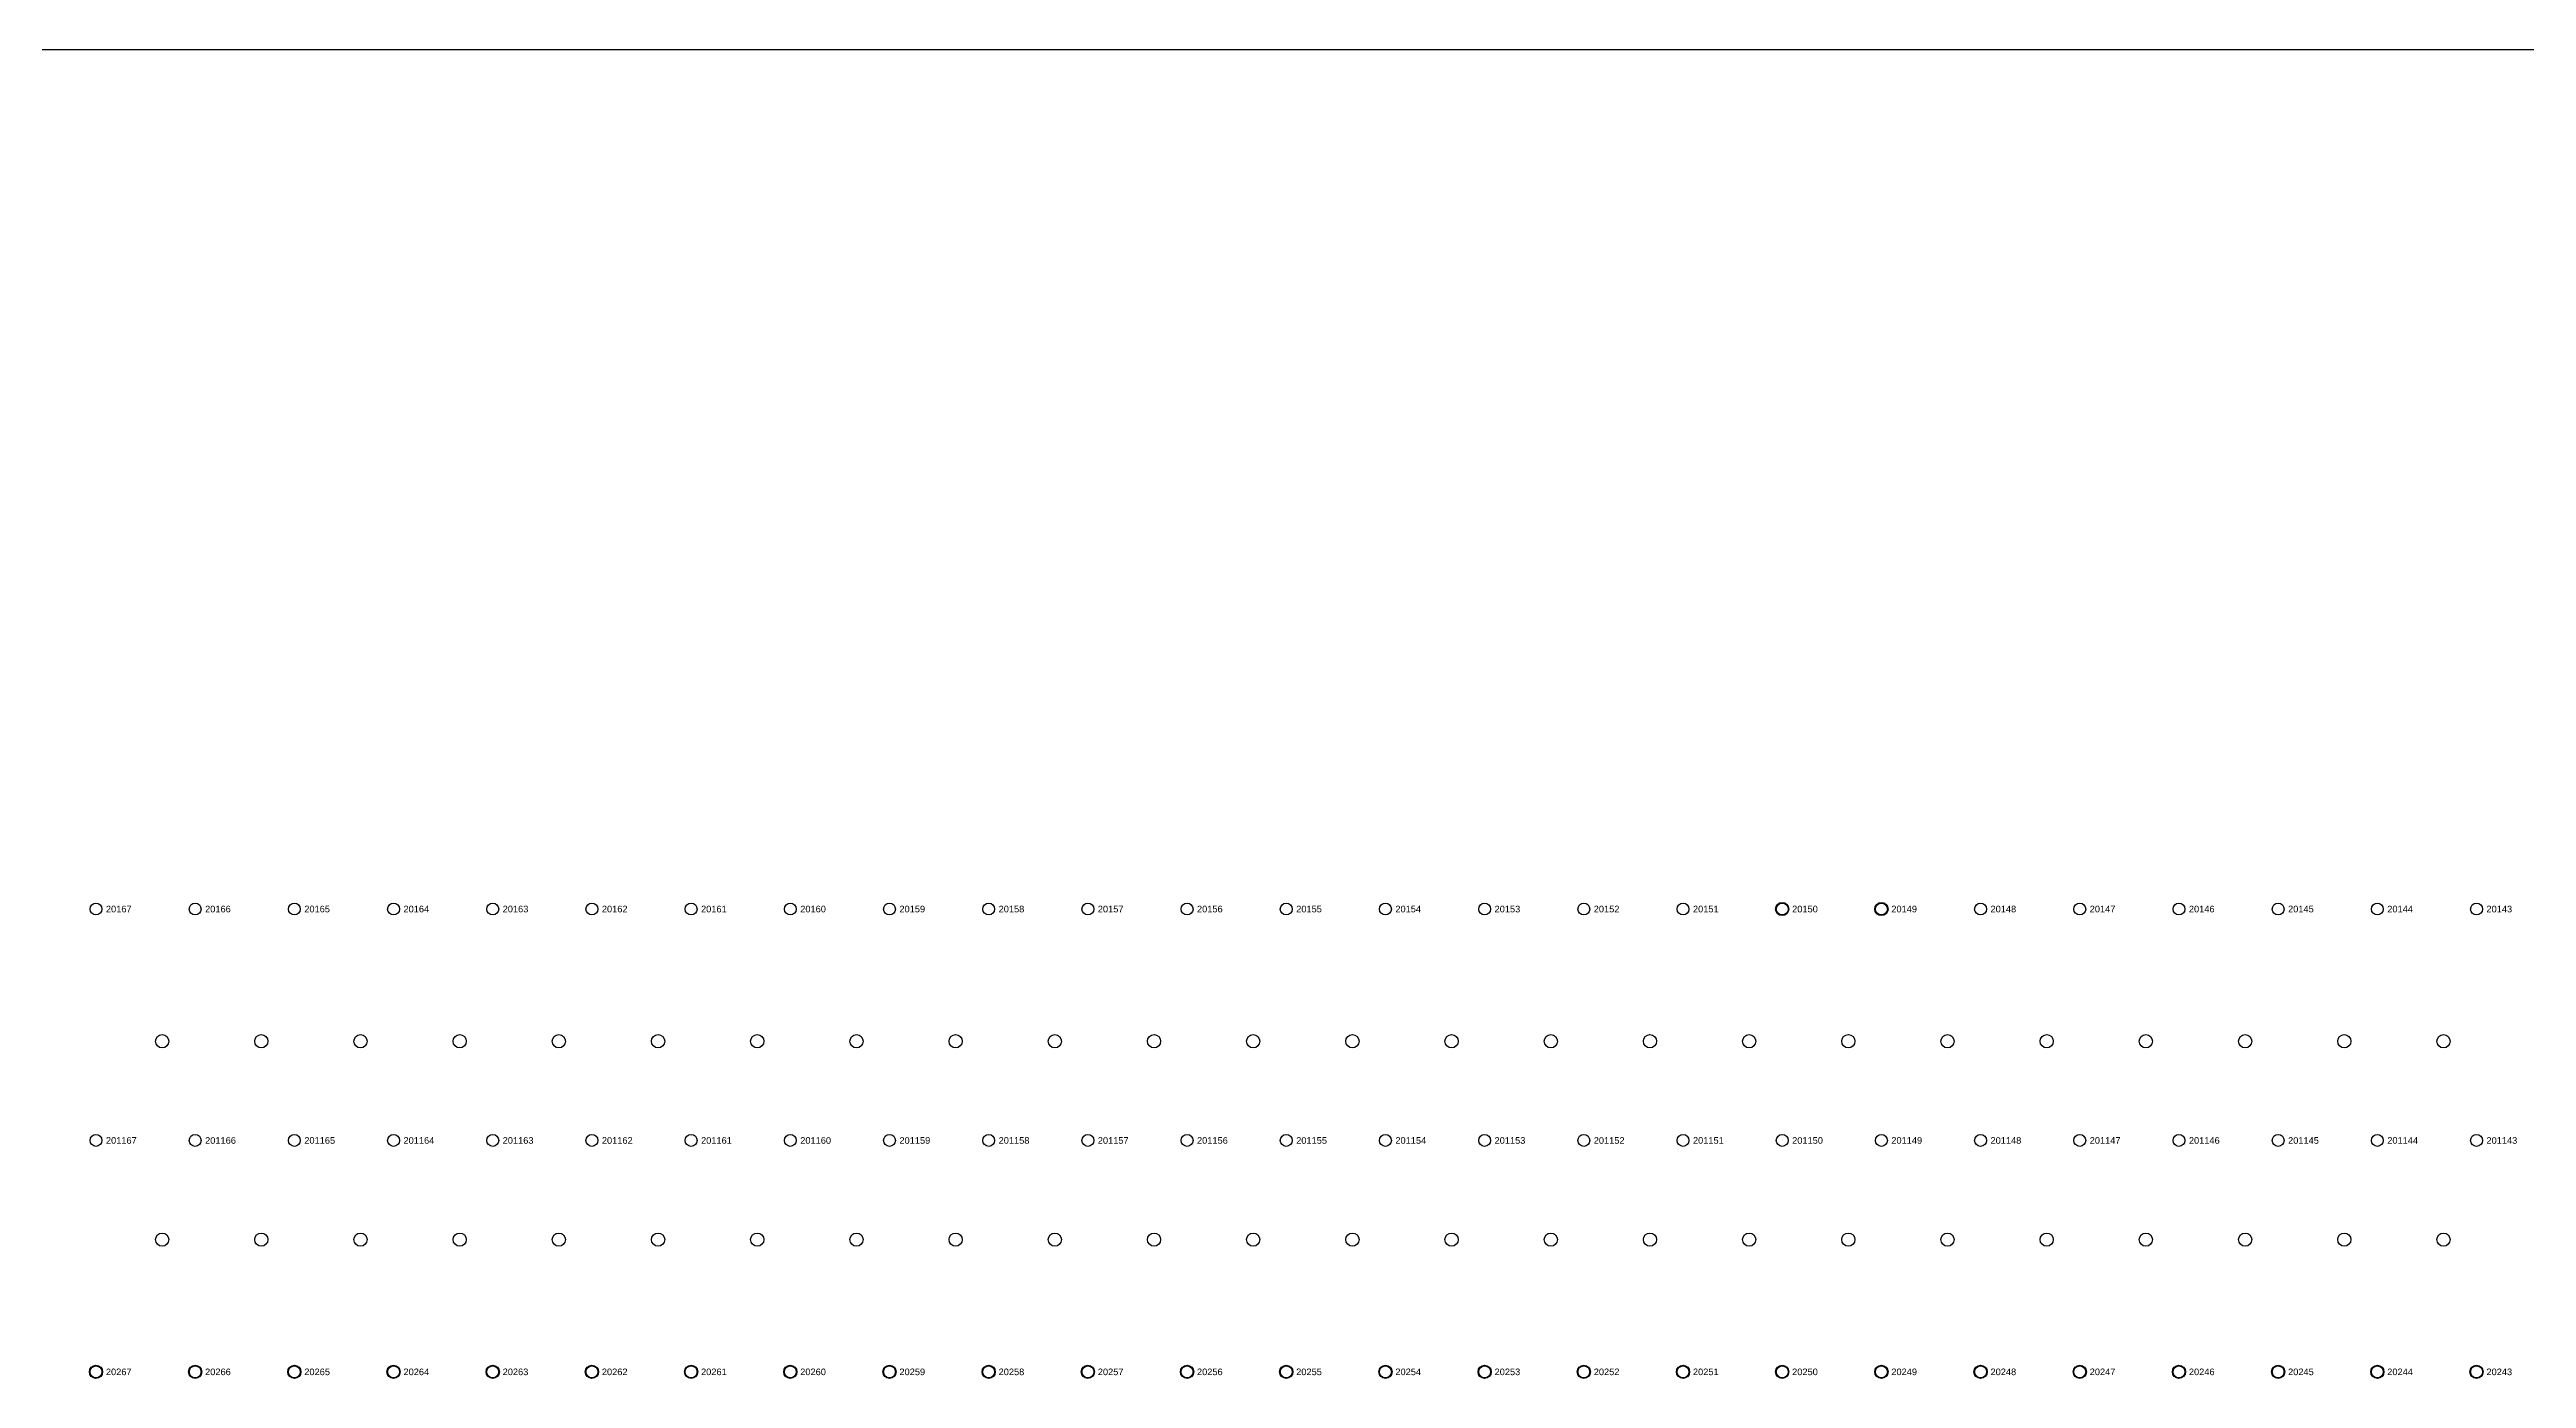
# Model space of a CAD drawing. Extents: x -5 to 376, y -217 to 241.
# Drawn here: x 89.9 to 185.1, y 189.5 to 240.6 of the extents above; entities that cross this region are included whole.
import ezdxf

# ---------------------------------------------------------------- set-up
doc = ezdxf.new("R2010")
doc.units = 0
for name, color, linetype in [('FIXTURE_INTERFACE_PIN', 4, 'CONTINUOUS'), ('FIXTURE_OUTLINE', 144, 'CONTINUOUS'), ('GROUND_INTERFACE_PIN', 6, 'CONTINUOUS'), ('TESTER_INTERFACE_PIN', 144, 'CONTINUOUS'), ('TESTER_INTERFACE_PIN_LABEL', 144, 'CONTINUOUS'), ('TRANSFER_PROBES', 2, 'CONTINUOUS')]:
    doc.layers.add(name, color=color, linetype=linetype)
doc.styles.get("Standard").update_dxf_attribs({"font": 'arial.ttf'})

msp = doc.modelspace()

# ---------------------------------------------------------------- linework, layer by layer
at = {"layer": 'FIXTURE_INTERFACE_PIN'}
for centre in [(91.72194, 189.8015), (95.53194, 189.8015), (99.34194, 189.8015), (103.15194, 189.8015), (106.96194, 189.8015), (110.77194, 189.8015), (114.58194, 189.8015), (126.01194, 189.8015), (129.82194, 189.8015), (133.63194, 189.8015), (137.44194, 189.8015), (141.25194, 189.8015), (145.06194, 189.8015), (148.87194, 189.8015), (152.68194, 189.8015), (156.49194, 189.8015), (160.30194, 189.8015), (164.11194, 189.8015), (167.92194, 189.8015), (171.73194, 189.8015), (175.54194, 189.8015), (179.35194, 189.8015), (183.16194, 189.8015)]:
    msp.add_circle(centre, 0.254, dxfattribs=at)
at = {"layer": 'FIXTURE_OUTLINE'}
msp.add_line((-4.79806, 240.6015), (376.20194, 240.6015), dxfattribs=at)
at = {"layer": 'GROUND_INTERFACE_PIN'}
for centre in [(156.49194, 207.5815), (160.30194, 207.5815), (118.39194, 189.8015), (122.20194, 189.8015)]:
    msp.add_circle(centre, 0.254, dxfattribs=at)
at = {"layer": 'TESTER_INTERFACE_PIN'}
for centre in [(91.72194, 207.5815), (95.53194, 207.5815), (99.34194, 207.5815), (103.15194, 207.5815), (106.96194, 207.5815), (110.77194, 207.5815), (114.58194, 207.5815), (118.39194, 207.5815), (122.20194, 207.5815), (126.01194, 207.5815), (129.82194, 207.5815), (133.63194, 207.5815), (137.44194, 207.5815), (141.25194, 207.5815), (145.06194, 207.5815), (148.87194, 207.5815), (152.68194, 207.5815), (156.49194, 207.5815), (160.30194, 207.5815), (164.11194, 207.5815), (167.92194, 207.5815), (171.73194, 207.5815), (175.54194, 207.5815), (179.35194, 207.5815), (183.16194, 207.5815), (91.72194, 198.6915), (95.53194, 198.6915), (99.34194, 198.6915), (103.15194, 198.6915), (106.96194, 198.6915), (110.77194, 198.6915), (114.58194, 198.6915), (118.39194, 198.6915), (122.20194, 198.6915), (126.01194, 198.6915), (129.82194, 198.6915), (133.63194, 198.6915), (137.44194, 198.6915), (141.25194, 198.6915), (145.06194, 198.6915), (148.87194, 198.6915), (152.68194, 198.6915), (156.49194, 198.6915), (160.30194, 198.6915), (164.11194, 198.6915), (167.92194, 198.6915), (171.73194, 198.6915), (175.54194, 198.6915), (179.35194, 198.6915), (183.16194, 198.6915), (91.72194, 189.8015), (95.53194, 189.8015), (99.34194, 189.8015), (103.15194, 189.8015), (106.96194, 189.8015), (110.77194, 189.8015), (114.58194, 189.8015), (118.39194, 189.8015), (122.20194, 189.8015), (126.01194, 189.8015), (129.82194, 189.8015), (133.63194, 189.8015), (137.44194, 189.8015), (141.25194, 189.8015), (145.06194, 189.8015), (148.87194, 189.8015), (152.68194, 189.8015), (156.49194, 189.8015), (160.30194, 189.8015), (164.11194, 189.8015), (167.92194, 189.8015), (171.73194, 189.8015), (175.54194, 189.8015), (179.35194, 189.8015), (183.16194, 189.8015)]:
    msp.add_circle(centre, 0.2286, dxfattribs=at)
at = {"layer": 'TRANSFER_PROBES'}
for centre in [(94.26194, 202.5015), (98.07194, 202.5015), (101.88194, 202.5015), (105.69194, 202.5015), (109.50194, 202.5015), (113.31194, 202.5015), (117.12194, 202.5015), (120.93194, 202.5015), (124.74194, 202.5015), (128.55194, 202.5015), (132.36194, 202.5015), (136.17194, 202.5015), (139.98194, 202.5015), (143.79194, 202.5015), (147.60194, 202.5015), (151.41194, 202.5015), (155.22194, 202.5015), (159.03194, 202.5015), (162.84194, 202.5015), (166.65194, 202.5015), (170.46194, 202.5015), (174.27194, 202.5015), (178.08194, 202.5015), (181.89194, 202.5015), (94.26194, 194.8815), (98.07194, 194.8815), (101.88194, 194.8815), (105.69194, 194.8815), (109.50194, 194.8815), (113.31194, 194.8815), (117.12194, 194.8815), (120.93194, 194.8815), (124.74194, 194.8815), (128.55194, 194.8815), (132.36194, 194.8815), (136.17194, 194.8815), (139.98194, 194.8815), (143.79194, 194.8815), (147.60194, 194.8815), (151.41194, 194.8815), (155.22194, 194.8815), (159.03194, 194.8815), (162.84194, 194.8815), (166.65194, 194.8815), (170.46194, 194.8815), (174.27194, 194.8815), (178.08194, 194.8815), (181.89194, 194.8815)]:
    msp.add_circle(centre, 0.254, dxfattribs=at)

# ---------------------------------------------------------------- texts
at = {"layer": 'TESTER_INTERFACE_PIN_LABEL'}
for s, p in [('20167', (92.10294, 207.4545)), ('20166', (95.91294, 207.4545)), ('20165', (99.72294, 207.4545)), ('20164', (103.53294, 207.4545)), ('20163', (107.34294, 207.4545)), ('20162', (111.15294, 207.4545)), ('20161', (114.96294, 207.4545)), ('20160', (118.77294, 207.4545)), ('20159', (122.58294, 207.4545)), ('20158', (126.39294, 207.4545)), ('20157', (130.20294, 207.4545)), ('20156', (134.01294, 207.4545)), ('20155', (137.82294, 207.4545)), ('20154', (141.63294, 207.4545)), ('20153', (145.44294, 207.4545)), ('20152', (149.25294, 207.4545)), ('20151', (153.06294, 207.4545)), ('20150', (156.87294, 207.4545)), ('20149', (160.68294, 207.4545)), ('20148', (164.49294, 207.4545)), ('20147', (168.30294, 207.4545)), ('20146', (172.11294, 207.4545)), ('20145', (175.92294, 207.4545)), ('20144', (179.73294, 207.4545)), ('20143', (183.54294, 207.4545)), ('201167', (92.10294, 198.5645)), ('201166', (95.91294, 198.5645)), ('201165', (99.72294, 198.5645)), ('201164', (103.53294, 198.5645)), ('201163', (107.34294, 198.5645)), ('201162', (111.15294, 198.5645)), ('201161', (114.96294, 198.5645)), ('201160', (118.77294, 198.5645)), ('201159', (122.58294, 198.5645)), ('201158', (126.39294, 198.5645)), ('201157', (130.20294, 198.5645)), ('201156', (134.01294, 198.5645)), ('201155', (137.82294, 198.5645)), ('201154', (141.63294, 198.5645)), ('201153', (145.44294, 198.5645)), ('201152', (149.25294, 198.5645)), ('201151', (153.06294, 198.5645)), ('201150', (156.87294, 198.5645)), ('201149', (160.68294, 198.5645)), ('201148', (164.49294, 198.5645)), ('201147', (168.30294, 198.5645)), ('201146', (172.11294, 198.5645)), ('201145', (175.92294, 198.5645)), ('201144', (179.73294, 198.5645)), ('201143', (183.54294, 198.5645)), ('20267', (92.10294, 189.6745)), ('20266', (95.91294, 189.6745)), ('20265', (99.72294, 189.6745)), ('20264', (103.53294, 189.6745)), ('20263', (107.34294, 189.6745)), ('20262', (111.15294, 189.6745)), ('20261', (114.96294, 189.6745)), ('20260', (118.77294, 189.6745)), ('20259', (122.58294, 189.6745)), ('20258', (126.39294, 189.6745)), ('20257', (130.20294, 189.6745)), ('20256', (134.01294, 189.6745)), ('20255', (137.82294, 189.6745)), ('20254', (141.63294, 189.6745)), ('20253', (145.44294, 189.6745)), ('20252', (149.25294, 189.6745)), ('20251', (153.06294, 189.6745)), ('20250', (156.87294, 189.6745)), ('20249', (160.68294, 189.6745)), ('20248', (164.49294, 189.6745)), ('20247', (168.30294, 189.6745)), ('20246', (172.11294, 189.6745)), ('20245', (175.92294, 189.6745)), ('20244', (179.73294, 189.6745)), ('20243', (183.54294, 189.6745))]:
    msp.add_text(s, height=0.254, dxfattribs=at).set_placement(p)

doc.saveas('drawing.dxf')
